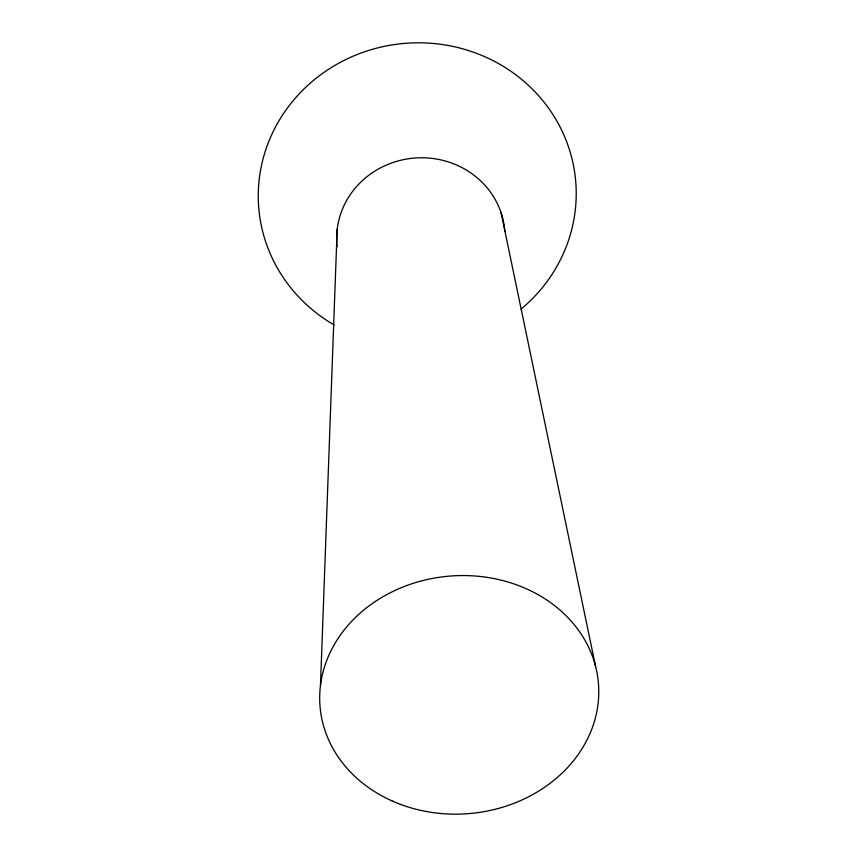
<?xml version="1.0" encoding="UTF-8"?>
<svg xmlns="http://www.w3.org/2000/svg" width="857" height="857" viewBox="0 0 857 857"><rect width="100%" height="100%" fill="white"/><g stroke="black" fill="none" stroke-linecap="round" stroke-linejoin="round"><path stroke-width="1.29" d="M320.486 685.343L337.155 229.526M501.12 212.857L595.572 666.382M337.101 246.612A84.222 79.744 -4.8 0 1 413.47 158.138A84.222 79.744 -4.8 0 1 504.805 231.208M334.037 324.878A159.027 151.914 -4.8 0 1 291.026 103.301A159.027 151.914 -4.8 0 1 526.359 83.461A159.027 151.914 -4.8 0 1 521.045 309.12M391.906 800.856A139.67 119.144 -4.8 0 0 598.743 689.285A139.67 119.144 -4.8 0 0 387.053 594.437A139.67 119.144 -4.8 0 0 391.906 800.856"/></g></svg>
